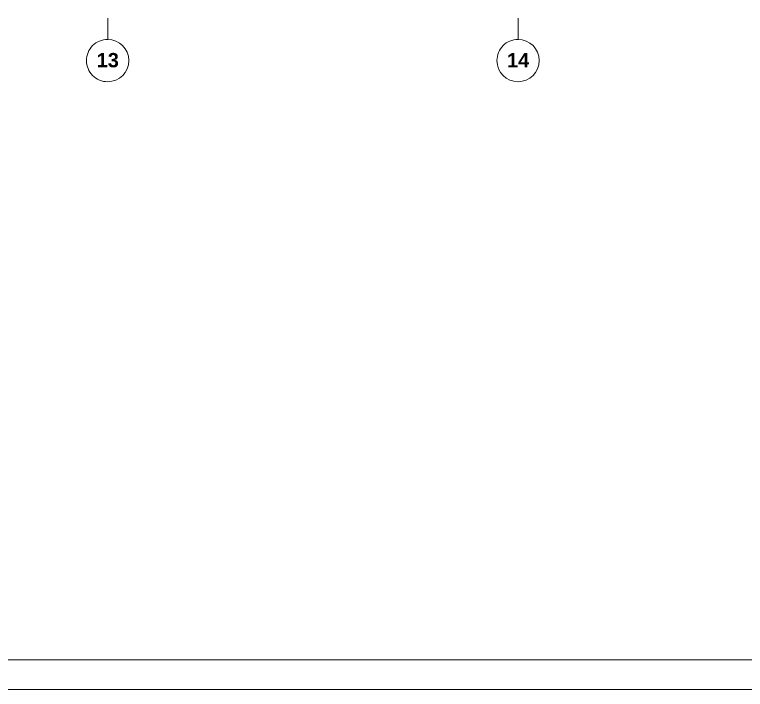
# Model space of a CAD drawing. Header units: metres. Extents: x -2 to 237, y -8 to 52.
# Drawn here: x 14.72 to 31.1, y -7.84 to 7.29 of the extents above; entities that cross this region are included whole.
import ezdxf

# ---------------------------------------------------------------- set-up
doc = ezdxf.new("R2010")
doc.units = ezdxf.units.M
doc.layers.add('PDF3_Geometry', color=7, linetype='Continuous', lineweight=0, true_color=0xaaaaaa)
doc.layers.add('PDF3_Text', color=7, linetype='Continuous', lineweight=0)
doc.layers.add('pie de plano', color=7, linetype='Continuous', lineweight=0)
doc.styles.add('PDF Helvetica Bold', font='')
doc.styles.get('PDF Helvetica Bold').set_extended_font_data('Helvetica', bold=True)

msp = doc.modelspace()

# ---------------------------------------------------------------- linework, layer by layer
at = {"layer": 'PDF3_Geometry', "lineweight": 0}
for points in [[(16.807, 7.206), (16.807, 6.729)], [(26.006, 7.206), (26.006, 6.729)]]:
    msp.add_lwpolyline(points, dxfattribs=at)
for points in [[(16.807, 6.729, 0.416674), (16.331, 6.257, 0.414742), (16.807, 5.781, 0.411103), (17.284, 6.257, 0.413031)], [(26.006, 6.729, 0.415048), (25.534, 6.257, 0.413084), (26.006, 5.781, 0.411128), (26.483, 6.257, 0.413056)]]:
    msp.add_lwpolyline(points, format="xyb", close=True, dxfattribs=at)
at = {"layer": 'pie de plano', "color": 7, "lineweight": 9}
msp.add_lwpolyline([(87.914, 52.159), (87.914, -7.842), (-2.09, -7.842), (-2.09, 52.159)], close=True, dxfattribs=at)
for points in [[(87.437, 51.348), (-0.99, 51.348), (-0.99, -7.177), (87.437, -7.177)], [(-2.09, -7.842), (87.914, -7.842)]]:
    msp.add_lwpolyline(points, dxfattribs=at)

# ---------------------------------------------------------------- texts
at = {"layer": 'PDF3_Text', "color": 253, "lineweight": 0, "true_color": 0xaaaaaa, "char_height": 0.3202, "attachment_point": 4, "style": 'PDF Helvetica Bold'}
for s, insert in [('13', (16.561, 6.263)), ('14', (25.76, 6.263))]:
    msp.add_mtext(s, dxfattribs=dict(at, insert=insert))

doc.saveas('drawing.dxf')
